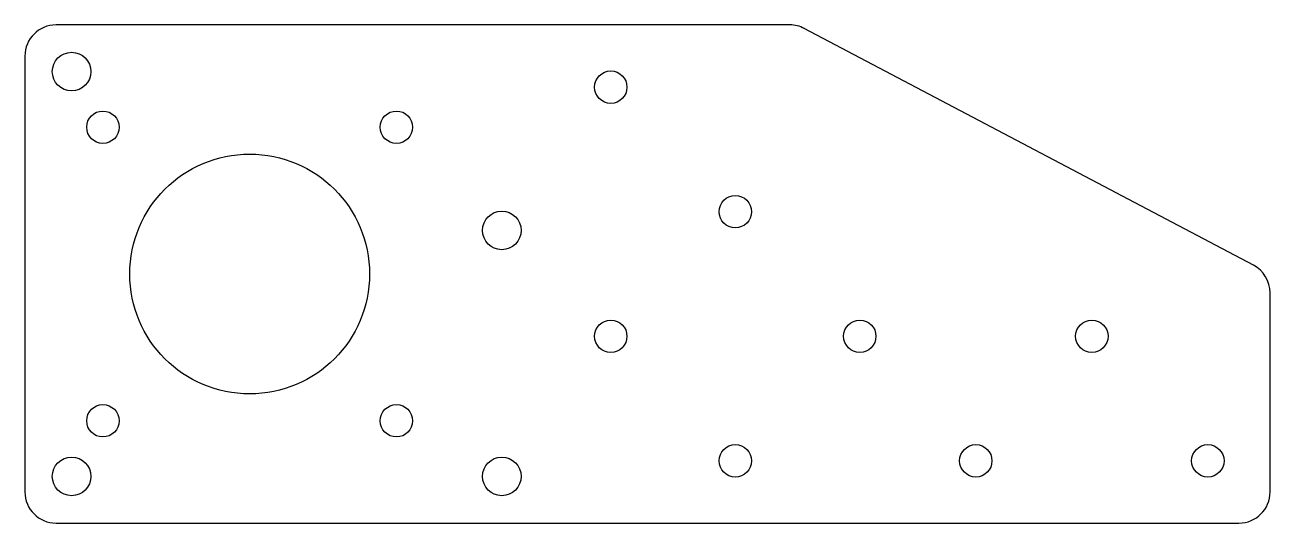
# Model space of a CAD drawing. Header units: millimetres. Extents: x -104 to 96, y 480 to 560.
import ezdxf

# ---------------------------------------------------------------- set-up
doc = ezdxf.new("R2010")
doc.units = ezdxf.units.MM
doc.layers.get('0').update_dxf_attribs({"linetype": 'CONTINUOUS'})

msp = doc.modelspace()

# ---------------------------------------------------------------- linework, layer by layer
for p, q in [((18.76, 560), (-99.1, 560)), ((93.23, 521.41), (21.09, 559.42)), ((-104.1, 555), (-104.1, 485)), ((95.9, 485), (95.9, 516.98)), ((-99.1, 480), (90.9, 480))]:
    msp.add_line(p, q)
for centre, radius in [((-96.6, 552.5), 3.1), ((-10, 550), 2.6), ((-91.57, 543.57), 2.6), ((-44.43, 543.57), 2.6), ((-68, 520), 19.25), ((10, 530), 2.6), ((-27.5, 527), 3.1), ((-10, 510), 2.6), ((30, 510), 2.6), ((67.27, 510), 2.6), ((-91.57, 496.43), 2.6), ((-44.43, 496.43), 2.6), ((10, 490), 2.6), ((48.63, 490), 2.6), ((85.9, 490), 2.6), ((-96.6, 487.5), 3.1), ((-27.5, 487.5), 3.1)]:
    msp.add_circle(centre, radius)
for centre, start, end in [((-99.1, 555), 90, 180), ((18.76, 555), 62.2104, 90), ((90.9, 516.98), 0, 62.2104), ((-99.1, 485), 180, 270), ((90.9, 485), -90, 0)]:
    msp.add_arc(centre, 5, start, end)

doc.saveas('drawing.dxf')
